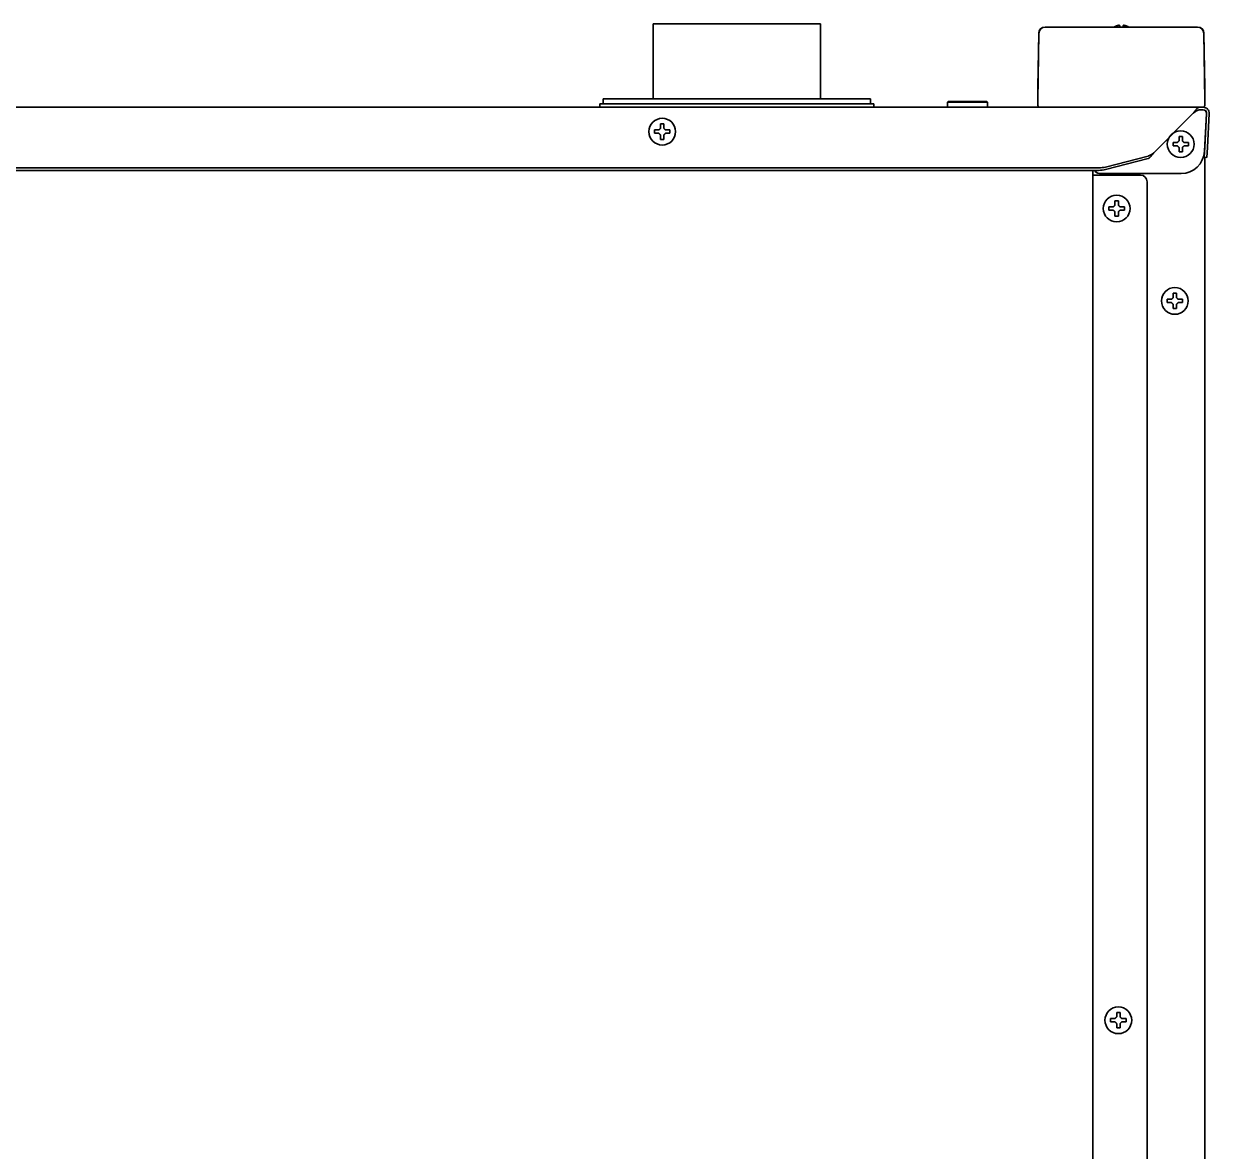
# Model space of a CAD drawing. Extents: x 6336 to 10269, y -393 to 3036.
# Drawn here: x 6734.3 to 7088.9, y 1608.2 to 1945.5 of the extents above; entities that cross this region are included whole.
import ezdxf

# ---------------------------------------------------------------- set-up
doc = ezdxf.new("R2010")
doc.units = 0
doc.header["$LTSCALE"] = 5
doc.layers.add('1', color=7, linetype='CONTINUOUS', true_color=0xffffff)

msp = doc.modelspace()

# ---------------------------------------------------------------- linework, layer by layer
at = {"layer": '1', "color": 7, "linetype": 'Continuous', "lineweight": 35}
for p, q in [((6922.57, 1945.53), (6972.57, 1945.53)), ((6922.57, 1945.53), (6922.57, 1923.03)), ((6972.57, 1923.03), (6972.57, 1945.53)), ((7039.75, 1944.53), (7039.82, 1944.53)), ((7039.82, 1944.53), (7044.92, 1944.53)), ((7044.92, 1944.53), (7080.22, 1944.53)), ((7080.22, 1944.53), (7085.32, 1944.53)), ((7085.32, 1944.53), (7085.39, 1944.53)), ((7037.85, 1942.66), (7037.57, 1926.52)), ((7037.57, 1922.53), (7037.92, 1942.66)), ((7037.92, 1942.66), (7037.85, 1942.66)), ((7087.29, 1942.66), (7087.22, 1942.66)), ((7087.22, 1942.66), (7087.57, 1922.53)), ((7087.57, 1926.52), (7087.29, 1942.66)), ((7037.57, 1922.53), (7037.57, 1926.49)), ((7087.57, 1926.49), (7087.57, 1922.53)), ((6987.57, 1923.03), (6907.57, 1923.03)), ((6907.57, 1923.03), (6907.57, 1921.53)), ((6987.57, 1921.53), (6987.57, 1923.03)), ((7010.82, 1922.28), (7010.57, 1922.03)), ((7010.57, 1922.03), (7022.57, 1922.03)), ((7010.57, 1922.03), (7010.57, 1920.53)), ((7010.82, 1922.28), (7022.32, 1922.28)), ((7022.57, 1922.03), (7022.32, 1922.28)), ((7022.57, 1920.53), (7022.57, 1922.03)), ((7037.63, 1921.01), (7037.57, 1922.53)), ((7087.57, 1922.53), (7087.52, 1921.01)), ((6339.34, 1920.53), (7085.8, 1920.53)), ((6988.57, 1921.53), (6906.57, 1921.53)), ((6906.57, 1921.53), (6906.57, 1920.53)), ((6988.57, 1920.53), (6988.57, 1921.53)), ((7072.25, 1906.91), (7084.07, 1918.73)), ((7085.8, 1920.53), (7086.07, 1920.53)), ((7086.07, 1919.73), (7085.8, 1919.73)), ((7086.07, 1920.53), (7087.07, 1920.53)), ((7087.07, 1919.73), (7086.07, 1919.73)), ((7088.02, 1918.67), (7087.43, 1907.37)), ((7087.54, 1908.56), (7088.07, 1918.67)), ((7088.87, 1918.63), (7088.34, 1908.52)), ((6924.74, 1915.53), (6925.24, 1915.53)), ((6925.24, 1915.53), (6925.74, 1915.53)), ((7079.82, 1911.78), (7080.32, 1911.78)), ((7080.32, 1911.78), (7080.82, 1911.78)), ((6925.24, 1910.93), (6924.74, 1910.93)), ((6925.74, 1910.93), (6925.24, 1910.93)), ((7087.38, 1905.57), (7087.54, 1908.56)), ((7087.57, 1910.18), (7087.57, 1909.15)), ((7088.34, 1908.52), (7088.18, 1905.53)), ((7057.85, 1902.64), (7070.59, 1905.94)), ((7070.59, 1905.17), (7057.85, 1901.87)), ((7080.32, 1907.18), (7079.82, 1907.18)), ((7080.82, 1907.18), (7080.32, 1907.18)), ((7088.18, 1905.53), (7087.38, 1905.57)), ((7087.57, 1905.55), (7087.57, 1374.13)), ((6369.42, 1902.42), (7055.73, 1902.42)), ((6369.42, 1901.64), (7055.73, 1901.64)), ((7054.07, 1394.53), (7054.07, 1901.64)), ((7080.45, 1900.73), (7056.07, 1900.73)), ((7054.07, 1900.23), (7055.07, 1900.23)), ((7055.07, 1900.23), (7068.27, 1900.23)), ((7070.27, 1898.23), (7070.27, 1396.53)), ((7060.67, 1892.53), (7061.17, 1892.53)), ((7061.17, 1892.53), (7061.67, 1892.53)), ((7061.17, 1887.93), (7060.67, 1887.93)), ((7061.67, 1887.93), (7061.17, 1887.93)), ((7078.07, 1864.88), (7078.57, 1864.88)), ((7078.57, 1864.88), (7079.07, 1864.88)), ((7078.57, 1860.28), (7078.07, 1860.28)), ((7079.07, 1860.28), (7078.57, 1860.28)), ((7061.17, 1649.68), (7061.67, 1649.68)), ((7061.67, 1649.68), (7062.17, 1649.68)), ((7061.67, 1645.08), (7061.17, 1645.08)), ((7062.17, 1645.08), (7061.67, 1645.08))]:
    msp.add_line(p, q, dxfattribs=at)
for centre in [(6925.24, 1913.23), (7080.32, 1909.48), (7061.17, 1890.23), (7078.57, 1862.58), (7061.67, 1647.38)]:
    msp.add_circle(centre, 4, dxfattribs=at)
for centre, radius, start, end in [((7039.75, 1942.63), 1.9, 90, 179.0001), ((7039.82, 1942.63), 1.9, 90, 179), ((7085.32, 1942.63), 1.9, 1, 90), ((7085.39, 1942.63), 1.9, 0.9999, 90), ((7038.13, 1921.03), 0.5, 182, 270), ((7087.02, 1921.03), 0.5, 270, 358), ((7087.07, 1918.73), 1.8, 357, 90), ((7087.07, 1918.73), 1, 357, 90), ((7068.27, 1898.23), 2, 0, 90)]:
    msp.add_arc(centre, radius, start, end, dxfattribs=at)
for centre, major_axis, ratio, start_param, end_param in [((7036.91, 1888.33), (0.67, 38.21), 0.000913, 6.230871, 6.248311), ((7088.24, 1888.32), (-0.67, 38.22), 0.000913, 0.034869, 0.052307), ((7087.02, 1918.73), (0.726, 0.689), 0.998716, 5.472249, 7.094122), ((7080.43, 1907.75), (2.31, -6.64), 0.995739, 5.950251, 7.465873), ((7056.08, 1902.73), (-1.42, -1.42), 0.992433, 6.067877, 7.064785), ((7055.73, 1903.19), (-3, 0), 0.258819, 1.570796, 2.356194), ((7055.73, 1902.42), (3, 0), 0.258819, 4.712389, 5.497787)]:
    msp.add_ellipse(centre, major_axis=major_axis, ratio=ratio, start_param=start_param, end_param=end_param, dxfattribs=at)
for points, knots in [([(7061.57, 1945.02), (7061.52, 1945.01), (7061.41, 1944.98), (7061.25, 1944.93), (7061.09, 1944.87), (7060.93, 1944.81), (7060.78, 1944.74), (7060.63, 1944.67), (7060.49, 1944.6), (7060.4, 1944.55), (7060.38, 1944.53)], [0, 0, 0, 0, 0.134116, 0.268232, 0.402347, 0.536463, 0.670579, 0.804695, 0.938811, 1, 1, 1, 1]), ([(7062.07, 1944.53), (7062.07, 1944.63), (7062.07, 1944.72), (7062.07, 1944.84), (7062.07, 1944.88), (7062.07, 1944.96), (7062.07, 1944.99), (7062.07, 1945.02)], [0, 0, 0, 0, 0.457375, 0.457375, 0.728688, 0.728688, 1, 1, 1, 1]), ([(7064.78, 1944.53), (7064.6, 1944.63), (7064.43, 1944.72), (7064.14, 1944.84), (7064.03, 1944.88), (7063.8, 1944.96), (7063.69, 1944.99), (7063.57, 1945.02)], [0, 0, 0, 0, 0.457379, 0.457379, 0.728689, 0.728689, 1, 1, 1, 1]), ([(7084.07, 1918.73), (7084.1, 1918.76), (7084.12, 1918.79), (7084.17, 1918.86), (7084.19, 1918.89), (7084.26, 1918.99), (7084.31, 1919.06), (7084.45, 1919.25), (7084.54, 1919.37), (7084.66, 1919.52), (7084.68, 1919.55), (7084.73, 1919.61), (7084.75, 1919.64), (7084.82, 1919.72), (7084.87, 1919.78), (7085.01, 1919.93), (7085.1, 1920.03), (7085.19, 1920.11)], [0, 0, 0, 0, 0.0625, 0.0625, 0.125, 0.125, 0.25, 0.25, 0.5, 0.5, 0.5625, 0.5625, 0.625, 0.625, 0.75, 0.75, 1, 1, 1, 1]), ([(7085.19, 1919.5), (7085.1, 1919.45), (7085.01, 1919.4), (7084.87, 1919.31), (7084.82, 1919.28), (7084.73, 1919.22), (7084.68, 1919.19), (7084.61, 1919.14), (7084.59, 1919.12), (7084.54, 1919.08), (7084.52, 1919.07), (7084.45, 1919.02), (7084.35, 1918.95), (7084.26, 1918.87), (7084.17, 1918.8), (7084.12, 1918.76), (7084.07, 1918.73)], [0, 0, 0, 0, 0.25, 0.25, 0.375, 0.375, 0.5, 0.5, 0.5625, 0.5625, 0.625, 0.625, 0.75, 0.875, 0.875, 1, 1, 1, 1]), ([(7085.19, 1920.11), (7085.26, 1920.17), (7085.32, 1920.23), (7085.41, 1920.31), (7085.44, 1920.33), (7085.5, 1920.37), (7085.52, 1920.39), (7085.6, 1920.45), (7085.64, 1920.48), (7085.7, 1920.5), (7085.71, 1920.51), (7085.73, 1920.51), (7085.76, 1920.52), (7085.79, 1920.53), (7085.8, 1920.53)], [0, 0, 0, 0, 0.25, 0.25, 0.375, 0.375, 0.5, 0.5, 0.75, 0.75, 0.8125, 0.8125, 0.875, 1, 1, 1, 1]), ([(7085.8, 1919.73), (7085.76, 1919.73), (7085.72, 1919.72), (7085.66, 1919.7), (7085.63, 1919.69), (7085.58, 1919.68), (7085.56, 1919.67), (7085.51, 1919.65), (7085.48, 1919.64), (7085.43, 1919.61), (7085.4, 1919.6), (7085.31, 1919.56), (7085.26, 1919.53), (7085.19, 1919.5)], [0, 0, 0, 0, 0.25, 0.25, 0.375, 0.375, 0.5, 0.5, 0.625, 0.625, 0.75, 0.75, 1, 1, 1, 1]), ([(6925.74, 1915.53), (6925.74, 1915.32), (6925.74, 1915.11), (6925.74, 1914.79), (6925.74, 1914.68), (6925.74, 1914.45), (6925.74, 1914.34), (6925.74, 1914.23)], [0, 0, 0, 0, 0.5, 0.5, 0.75, 0.75, 1, 1, 1, 1]), ([(6922.94, 1913.73), (6923.15, 1913.73), (6923.36, 1913.73), (6923.68, 1913.73), (6923.79, 1913.73), (6924.01, 1913.73), (6924.13, 1913.73), (6924.24, 1913.73)], [0, 0, 0, 0, 0.5, 0.5, 0.75, 0.75, 1, 1, 1, 1]), ([(6924.74, 1910.93), (6924.74, 1911.13), (6924.74, 1911.34), (6924.74, 1911.66), (6924.74, 1911.77), (6924.74, 1912), (6924.74, 1912.11), (6924.74, 1912.23)], [0, 0, 0, 0, 0.5, 0.5, 0.75, 0.75, 1, 1, 1, 1]), ([(6927.54, 1912.73), (6927.34, 1912.73), (6927.13, 1912.73), (6926.81, 1912.73), (6926.7, 1912.73), (6926.47, 1912.73), (6926.36, 1912.73), (6926.24, 1912.73)], [0, 0, 0, 0, 0.5, 0.5, 0.75, 0.75, 1, 1, 1, 1]), ([(7080.82, 1911.78), (7080.82, 1911.57), (7080.82, 1911.36), (7080.82, 1911.04), (7080.82, 1910.93), (7080.82, 1910.7), (7080.82, 1910.59), (7080.82, 1910.48)], [0, 0, 0, 0, 0.5, 0.5, 0.75, 0.75, 1, 1, 1, 1]), ([(7078.02, 1909.98), (7078.23, 1909.98), (7078.44, 1909.98), (7078.76, 1909.98), (7078.87, 1909.98), (7079.09, 1909.98), (7079.21, 1909.98), (7079.32, 1909.98)], [0, 0, 0, 0, 0.5, 0.5, 0.75, 0.75, 1, 1, 1, 1]), ([(7079.82, 1907.18), (7079.82, 1907.38), (7079.82, 1907.59), (7079.82, 1907.91), (7079.82, 1908.02), (7079.82, 1908.25), (7079.82, 1908.36), (7079.82, 1908.48)], [0, 0, 0, 0, 0.5, 0.5, 0.75, 0.75, 1, 1, 1, 1]), ([(7082.62, 1908.98), (7082.42, 1908.98), (7082.21, 1908.98), (7081.89, 1908.98), (7081.78, 1908.98), (7081.55, 1908.98), (7081.44, 1908.98), (7081.32, 1908.98)], [0, 0, 0, 0, 0.5, 0.5, 0.75, 0.75, 1, 1, 1, 1]), ([(7072.25, 1906.91), (7072.18, 1906.81), (7072.12, 1906.71), (7072.01, 1906.57), (7071.98, 1906.52), (7071.91, 1906.42), (7071.87, 1906.37), (7071.77, 1906.24), (7071.7, 1906.15), (7071.56, 1905.97), (7071.49, 1905.89), (7071.35, 1905.73), (7071.28, 1905.66), (7071.14, 1905.53), (7071.07, 1905.47), (7070.99, 1905.4), (7070.97, 1905.38), (7070.93, 1905.36), (7070.92, 1905.35), (7070.86, 1905.31), (7070.83, 1905.29), (7070.73, 1905.23), (7070.66, 1905.19), (7070.59, 1905.17)], [0, 0, 0, 0, 0.125, 0.125, 0.1875, 0.1875, 0.25, 0.25, 0.375, 0.375, 0.5, 0.5, 0.625, 0.625, 0.75, 0.75, 0.78125, 0.78125, 0.8125, 0.8125, 0.875, 0.875, 1, 1, 1, 1]), ([(7070.59, 1905.94), (7070.62, 1905.95), (7070.66, 1905.96), (7070.71, 1905.97), (7070.73, 1905.98), (7070.76, 1905.99), (7070.85, 1906.01), (7070.94, 1906.05), (7071.14, 1906.14), (7071.28, 1906.21), (7071.56, 1906.39), (7071.7, 1906.48), (7071.91, 1906.64), (7071.98, 1906.69), (7072.06, 1906.76), (7072.08, 1906.77), (7072.12, 1906.8), (7072.17, 1906.84), (7072.22, 1906.88), (7072.25, 1906.91)], [0, 0, 0, 0, 0.0625, 0.0625, 0.09375, 0.09375, 0.125, 0.25, 0.25, 0.5, 0.5, 0.75, 0.75, 0.875, 0.875, 0.90625, 0.90625, 0.9375, 1, 1, 1, 1]), ([(7058.87, 1890.73), (7059.08, 1890.73), (7059.29, 1890.73), (7059.61, 1890.73), (7059.72, 1890.73), (7059.94, 1890.73), (7060.06, 1890.73), (7060.17, 1890.73)], [0, 0, 0, 0, 0.5, 0.5, 0.75, 0.75, 1, 1, 1, 1]), ([(7061.67, 1892.53), (7061.67, 1892.32), (7061.67, 1892.11), (7061.67, 1891.79), (7061.67, 1891.68), (7061.67, 1891.45), (7061.67, 1891.34), (7061.67, 1891.23)], [0, 0, 0, 0, 0.5, 0.5, 0.75, 0.75, 1, 1, 1, 1]), ([(7060.67, 1887.93), (7060.67, 1888.13), (7060.67, 1888.34), (7060.67, 1888.66), (7060.67, 1888.77), (7060.67, 1889), (7060.67, 1889.11), (7060.67, 1889.23)], [0, 0, 0, 0, 0.5, 0.5, 0.75, 0.75, 1, 1, 1, 1]), ([(7063.47, 1889.73), (7063.27, 1889.73), (7063.06, 1889.73), (7062.74, 1889.73), (7062.63, 1889.73), (7062.4, 1889.73), (7062.29, 1889.73), (7062.17, 1889.73)], [0, 0, 0, 0, 0.5, 0.5, 0.75, 0.75, 1, 1, 1, 1]), ([(7076.27, 1863.08), (7076.48, 1863.08), (7076.69, 1863.08), (7077.01, 1863.08), (7077.12, 1863.08), (7077.34, 1863.08), (7077.46, 1863.08), (7077.57, 1863.08)], [0, 0, 0, 0, 0.5, 0.5, 0.75, 0.75, 1, 1, 1, 1]), ([(7079.07, 1864.88), (7079.07, 1864.67), (7079.07, 1864.46), (7079.07, 1864.14), (7079.07, 1864.03), (7079.07, 1863.8), (7079.07, 1863.69), (7079.07, 1863.58)], [0, 0, 0, 0, 0.5, 0.5, 0.75, 0.75, 1, 1, 1, 1]), ([(7080.87, 1862.08), (7080.67, 1862.08), (7080.46, 1862.08), (7080.14, 1862.08), (7080.03, 1862.08), (7079.8, 1862.08), (7079.69, 1862.08), (7079.57, 1862.08)], [0, 0, 0, 0, 0.5, 0.5, 0.75, 0.75, 1, 1, 1, 1]), ([(7078.07, 1860.28), (7078.07, 1860.48), (7078.07, 1860.69), (7078.07, 1861.01), (7078.07, 1861.12), (7078.07, 1861.35), (7078.07, 1861.46), (7078.07, 1861.58)], [0, 0, 0, 0, 0.5, 0.5, 0.75, 0.75, 1, 1, 1, 1]), ([(7062.17, 1649.68), (7062.17, 1649.47), (7062.17, 1649.26), (7062.17, 1648.94), (7062.17, 1648.83), (7062.17, 1648.6), (7062.17, 1648.49), (7062.17, 1648.38)], [0, 0, 0, 0, 0.5, 0.5, 0.75, 0.75, 1, 1, 1, 1]), ([(7059.37, 1647.88), (7059.58, 1647.88), (7059.79, 1647.88), (7060.11, 1647.88), (7060.22, 1647.88), (7060.44, 1647.88), (7060.56, 1647.88), (7060.67, 1647.88)], [0, 0, 0, 0, 0.5, 0.5, 0.75, 0.75, 1, 1, 1, 1]), ([(7061.17, 1645.08), (7061.17, 1645.28), (7061.17, 1645.49), (7061.17, 1645.81), (7061.17, 1645.92), (7061.17, 1646.15), (7061.17, 1646.26), (7061.17, 1646.38)], [0, 0, 0, 0, 0.5, 0.5, 0.75, 0.75, 1, 1, 1, 1]), ([(7063.97, 1646.88), (7063.77, 1646.88), (7063.56, 1646.88), (7063.24, 1646.88), (7063.13, 1646.88), (7062.9, 1646.88), (7062.79, 1646.88), (7062.67, 1646.88)], [0, 0, 0, 0, 0.5, 0.5, 0.75, 0.75, 1, 1, 1, 1])]:
    msp.add_open_spline(points, degree=3, knots=knots, dxfattribs=at)
for points in [[(7062.07, 1945.02), (7062.05, 1945.03), (7062, 1945.03), (7061.92, 1945.04), (7061.85, 1945.04), (7061.78, 1945.04), (7061.71, 1945.04), (7061.64, 1945.03), (7061.6, 1945.02), (7061.57, 1945.02)], [(7063.57, 1945.02), (7063.55, 1945.02), (7063.5, 1945.03), (7063.43, 1945.04), (7063.36, 1945.04), (7063.29, 1945.04), (7063.22, 1945.04), (7063.14, 1945.03), (7063.1, 1945.02), (7063.07, 1945.02)], [(7063.07, 1945.02), (7063.07, 1945.01), (7063.07, 1944.98), (7063.07, 1944.93), (7063.07, 1944.87), (7063.07, 1944.81), (7063.07, 1944.74), (7063.07, 1944.67), (7063.07, 1944.58), (7063.07, 1944.51), (7063.07, 1944.47)], [(6924.74, 1914.23), (6924.74, 1914.28), (6924.74, 1914.39), (6924.74, 1914.55), (6924.74, 1914.71), (6924.74, 1914.86), (6924.74, 1915.02), (6924.74, 1915.17), (6924.74, 1915.34), (6924.74, 1915.46), (6924.74, 1915.53)], [(6922.94, 1912.73), (6922.94, 1912.89), (6922.94, 1913.23), (6922.94, 1913.56), (6922.94, 1913.73)], [(6924.24, 1912.73), (6924.19, 1912.73), (6924.08, 1912.73), (6923.92, 1912.73), (6923.76, 1912.73), (6923.6, 1912.73), (6923.45, 1912.73), (6923.3, 1912.73), (6923.13, 1912.73), (6923.01, 1912.73), (6922.94, 1912.73)], [(6924.24, 1913.73), (6924.27, 1913.75), (6924.32, 1913.8), (6924.39, 1913.88), (6924.47, 1913.95), (6924.54, 1914.02), (6924.6, 1914.09), (6924.67, 1914.16), (6924.72, 1914.2), (6924.74, 1914.23)], [(6924.74, 1912.23), (6924.72, 1912.25), (6924.67, 1912.3), (6924.6, 1912.37), (6924.53, 1912.44), (6924.46, 1912.51), (6924.39, 1912.58), (6924.31, 1912.65), (6924.27, 1912.7), (6924.24, 1912.73)], [(6925.74, 1914.23), (6925.77, 1914.2), (6925.81, 1914.15), (6925.89, 1914.08), (6925.96, 1914.01), (6926.03, 1913.94), (6926.1, 1913.87), (6926.17, 1913.8), (6926.22, 1913.75), (6926.24, 1913.73)], [(6926.24, 1912.73), (6926.22, 1912.7), (6926.17, 1912.65), (6926.09, 1912.58), (6926.02, 1912.5), (6925.95, 1912.43), (6925.88, 1912.36), (6925.81, 1912.3), (6925.77, 1912.25), (6925.74, 1912.23)], [(6925.74, 1912.23), (6925.74, 1912.17), (6925.74, 1912.06), (6925.74, 1911.9), (6925.74, 1911.74), (6925.74, 1911.59), (6925.74, 1911.44), (6925.74, 1911.28), (6925.74, 1911.11), (6925.74, 1910.99), (6925.74, 1910.93)], [(6926.24, 1913.73), (6926.3, 1913.73), (6926.41, 1913.73), (6926.57, 1913.73), (6926.73, 1913.73), (6926.88, 1913.73), (6927.03, 1913.73), (6927.19, 1913.73), (6927.36, 1913.73), (6927.48, 1913.73), (6927.54, 1913.73)], [(6927.54, 1913.73), (6927.54, 1913.56), (6927.54, 1913.23), (6927.54, 1912.89), (6927.54, 1912.73)], [(7079.82, 1910.48), (7079.82, 1910.53), (7079.82, 1910.64), (7079.82, 1910.8), (7079.82, 1910.96), (7079.82, 1911.11), (7079.82, 1911.27), (7079.82, 1911.42), (7079.82, 1911.59), (7079.82, 1911.71), (7079.82, 1911.78)], [(7078.02, 1908.98), (7078.02, 1909.14), (7078.02, 1909.48), (7078.02, 1909.81), (7078.02, 1909.98)], [(7079.32, 1908.98), (7079.27, 1908.98), (7079.16, 1908.98), (7079, 1908.98), (7078.84, 1908.98), (7078.68, 1908.98), (7078.53, 1908.98), (7078.38, 1908.98), (7078.21, 1908.98), (7078.09, 1908.98), (7078.02, 1908.98)], [(7079.32, 1909.98), (7079.35, 1910), (7079.4, 1910.05), (7079.47, 1910.13), (7079.55, 1910.2), (7079.62, 1910.27), (7079.68, 1910.34), (7079.75, 1910.41), (7079.8, 1910.45), (7079.82, 1910.48)], [(7079.82, 1908.48), (7079.8, 1908.5), (7079.75, 1908.55), (7079.68, 1908.62), (7079.61, 1908.69), (7079.54, 1908.76), (7079.47, 1908.83), (7079.39, 1908.9), (7079.35, 1908.95), (7079.32, 1908.98)], [(7080.82, 1910.48), (7080.85, 1910.45), (7080.89, 1910.4), (7080.97, 1910.33), (7081.04, 1910.26), (7081.11, 1910.19), (7081.18, 1910.12), (7081.25, 1910.05), (7081.3, 1910), (7081.32, 1909.98)], [(7081.32, 1908.98), (7081.3, 1908.95), (7081.25, 1908.9), (7081.17, 1908.83), (7081.1, 1908.75), (7081.03, 1908.68), (7080.96, 1908.61), (7080.89, 1908.55), (7080.85, 1908.5), (7080.82, 1908.48)], [(7080.82, 1908.48), (7080.82, 1908.42), (7080.82, 1908.31), (7080.82, 1908.15), (7080.82, 1907.99), (7080.82, 1907.84), (7080.82, 1907.69), (7080.82, 1907.53), (7080.82, 1907.36), (7080.82, 1907.24), (7080.82, 1907.18)], [(7081.32, 1909.98), (7081.38, 1909.98), (7081.49, 1909.98), (7081.65, 1909.98), (7081.81, 1909.98), (7081.96, 1909.98), (7082.11, 1909.98), (7082.27, 1909.98), (7082.44, 1909.98), (7082.56, 1909.98), (7082.62, 1909.98)], [(7082.62, 1909.98), (7082.62, 1909.81), (7082.62, 1909.48), (7082.62, 1909.14), (7082.62, 1908.98)], [(7058.87, 1889.73), (7058.87, 1889.89), (7058.87, 1890.23), (7058.87, 1890.56), (7058.87, 1890.73)], [(7060.17, 1890.73), (7060.2, 1890.75), (7060.25, 1890.8), (7060.32, 1890.88), (7060.4, 1890.95), (7060.47, 1891.02), (7060.53, 1891.09), (7060.6, 1891.16), (7060.65, 1891.2), (7060.67, 1891.23)], [(7060.67, 1891.23), (7060.67, 1891.28), (7060.67, 1891.39), (7060.67, 1891.55), (7060.67, 1891.71), (7060.67, 1891.86), (7060.67, 1892.02), (7060.67, 1892.17), (7060.67, 1892.34), (7060.67, 1892.46), (7060.67, 1892.53)], [(7061.67, 1891.23), (7061.7, 1891.2), (7061.74, 1891.15), (7061.82, 1891.08), (7061.89, 1891.01), (7061.96, 1890.94), (7062.03, 1890.87), (7062.1, 1890.8), (7062.15, 1890.75), (7062.17, 1890.73)], [(7062.17, 1890.73), (7062.23, 1890.73), (7062.34, 1890.73), (7062.5, 1890.73), (7062.66, 1890.73), (7062.81, 1890.73), (7062.96, 1890.73), (7063.12, 1890.73), (7063.29, 1890.73), (7063.41, 1890.73), (7063.47, 1890.73)], [(7063.47, 1890.73), (7063.47, 1890.56), (7063.47, 1890.23), (7063.47, 1889.89), (7063.47, 1889.73)], [(7060.17, 1889.73), (7060.12, 1889.73), (7060.01, 1889.73), (7059.85, 1889.73), (7059.69, 1889.73), (7059.53, 1889.73), (7059.38, 1889.73), (7059.23, 1889.73), (7059.06, 1889.73), (7058.94, 1889.73), (7058.87, 1889.73)], [(7060.67, 1889.23), (7060.65, 1889.25), (7060.6, 1889.3), (7060.53, 1889.37), (7060.46, 1889.44), (7060.39, 1889.51), (7060.32, 1889.58), (7060.24, 1889.65), (7060.2, 1889.7), (7060.17, 1889.73)], [(7062.17, 1889.73), (7062.15, 1889.7), (7062.1, 1889.65), (7062.02, 1889.58), (7061.95, 1889.5), (7061.88, 1889.43), (7061.81, 1889.36), (7061.74, 1889.3), (7061.7, 1889.25), (7061.67, 1889.23)], [(7061.67, 1889.23), (7061.67, 1889.17), (7061.67, 1889.06), (7061.67, 1888.9), (7061.67, 1888.74), (7061.67, 1888.59), (7061.67, 1888.44), (7061.67, 1888.28), (7061.67, 1888.11), (7061.67, 1887.99), (7061.67, 1887.93)], [(7076.27, 1862.08), (7076.27, 1862.24), (7076.27, 1862.58), (7076.27, 1862.91), (7076.27, 1863.08)], [(7077.57, 1862.08), (7077.52, 1862.08), (7077.41, 1862.08), (7077.25, 1862.08), (7077.09, 1862.08), (7076.93, 1862.08), (7076.78, 1862.08), (7076.63, 1862.08), (7076.46, 1862.08), (7076.34, 1862.08), (7076.27, 1862.08)], [(7077.57, 1863.08), (7077.6, 1863.1), (7077.65, 1863.15), (7077.72, 1863.23), (7077.8, 1863.3), (7077.87, 1863.37), (7077.93, 1863.44), (7078, 1863.51), (7078.05, 1863.55), (7078.07, 1863.58)], [(7078.07, 1861.58), (7078.05, 1861.6), (7078, 1861.65), (7077.93, 1861.72), (7077.86, 1861.79), (7077.79, 1861.86), (7077.72, 1861.93), (7077.64, 1862), (7077.6, 1862.05), (7077.57, 1862.08)], [(7078.07, 1863.58), (7078.07, 1863.63), (7078.07, 1863.74), (7078.07, 1863.9), (7078.07, 1864.06), (7078.07, 1864.21), (7078.07, 1864.37), (7078.07, 1864.52), (7078.07, 1864.69), (7078.07, 1864.81), (7078.07, 1864.88)], [(7079.07, 1863.58), (7079.1, 1863.55), (7079.14, 1863.5), (7079.22, 1863.43), (7079.29, 1863.36), (7079.36, 1863.29), (7079.43, 1863.22), (7079.5, 1863.15), (7079.55, 1863.1), (7079.57, 1863.08)], [(7079.57, 1862.08), (7079.55, 1862.05), (7079.5, 1862), (7079.42, 1861.93), (7079.35, 1861.85), (7079.28, 1861.78), (7079.21, 1861.71), (7079.14, 1861.65), (7079.1, 1861.6), (7079.07, 1861.58)], [(7079.57, 1863.08), (7079.63, 1863.08), (7079.74, 1863.08), (7079.9, 1863.08), (7080.06, 1863.08), (7080.21, 1863.08), (7080.36, 1863.08), (7080.52, 1863.08), (7080.69, 1863.08), (7080.81, 1863.08), (7080.87, 1863.08)], [(7080.87, 1863.08), (7080.87, 1862.91), (7080.87, 1862.58), (7080.87, 1862.24), (7080.87, 1862.08)], [(7079.07, 1861.58), (7079.07, 1861.52), (7079.07, 1861.41), (7079.07, 1861.25), (7079.07, 1861.09), (7079.07, 1860.94), (7079.07, 1860.79), (7079.07, 1860.63), (7079.07, 1860.46), (7079.07, 1860.34), (7079.07, 1860.28)], [(7061.17, 1648.38), (7061.17, 1648.43), (7061.17, 1648.54), (7061.17, 1648.7), (7061.17, 1648.86), (7061.17, 1649.01), (7061.17, 1649.17), (7061.17, 1649.32), (7061.17, 1649.49), (7061.17, 1649.61), (7061.17, 1649.68)], [(7059.37, 1646.88), (7059.37, 1647.04), (7059.37, 1647.38), (7059.37, 1647.71), (7059.37, 1647.88)], [(7060.67, 1646.88), (7060.62, 1646.88), (7060.51, 1646.88), (7060.35, 1646.88), (7060.19, 1646.88), (7060.03, 1646.88), (7059.88, 1646.88), (7059.73, 1646.88), (7059.56, 1646.88), (7059.44, 1646.88), (7059.37, 1646.88)], [(7060.67, 1647.88), (7060.7, 1647.9), (7060.75, 1647.95), (7060.82, 1648.03), (7060.9, 1648.1), (7060.97, 1648.17), (7061.03, 1648.24), (7061.1, 1648.31), (7061.15, 1648.35), (7061.17, 1648.38)], [(7061.17, 1646.38), (7061.15, 1646.4), (7061.1, 1646.45), (7061.03, 1646.52), (7060.96, 1646.59), (7060.89, 1646.66), (7060.82, 1646.73), (7060.74, 1646.8), (7060.7, 1646.85), (7060.67, 1646.88)], [(7062.17, 1648.38), (7062.2, 1648.35), (7062.24, 1648.3), (7062.32, 1648.23), (7062.39, 1648.16), (7062.46, 1648.09), (7062.53, 1648.02), (7062.6, 1647.95), (7062.65, 1647.9), (7062.67, 1647.88)], [(7062.67, 1646.88), (7062.65, 1646.85), (7062.6, 1646.8), (7062.52, 1646.73), (7062.45, 1646.65), (7062.38, 1646.58), (7062.31, 1646.51), (7062.24, 1646.45), (7062.2, 1646.4), (7062.17, 1646.38)], [(7062.17, 1646.38), (7062.17, 1646.32), (7062.17, 1646.21), (7062.17, 1646.05), (7062.17, 1645.89), (7062.17, 1645.74), (7062.17, 1645.59), (7062.17, 1645.43), (7062.17, 1645.26), (7062.17, 1645.14), (7062.17, 1645.08)], [(7062.67, 1647.88), (7062.73, 1647.88), (7062.84, 1647.88), (7063, 1647.88), (7063.16, 1647.88), (7063.31, 1647.88), (7063.46, 1647.88), (7063.62, 1647.88), (7063.79, 1647.88), (7063.91, 1647.88), (7063.97, 1647.88)], [(7063.97, 1647.88), (7063.97, 1647.71), (7063.97, 1647.38), (7063.97, 1647.04), (7063.97, 1646.88)]]:
    msp.add_open_spline(points, degree=3, dxfattribs=at)

doc.saveas('drawing.dxf')
